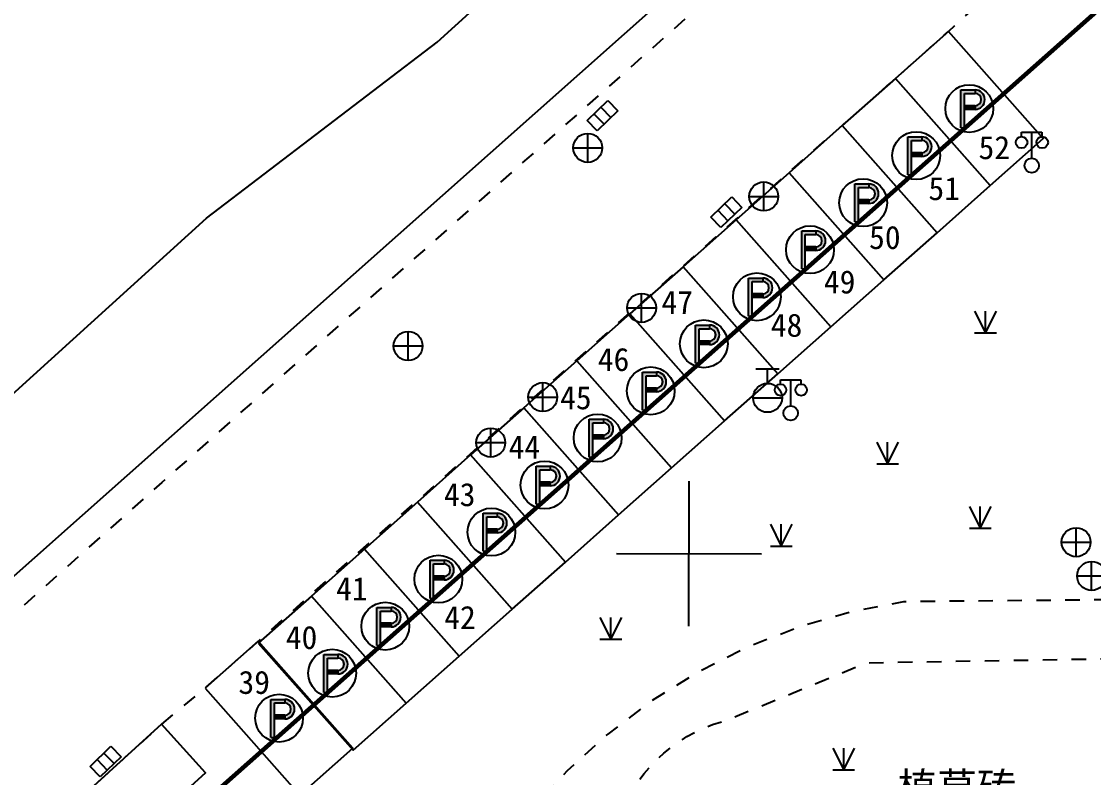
# Model space of a CAD drawing. Extents: x 99002 to 478558, y 2449839 to 2450453.
# Drawn here: x 478382.8 to 478419.84, y 2450205.92 to 2450232.02 of the extents above; entities that cross this region are included whole.
import ezdxf
from ezdxf.enums import TextEntityAlignment as Align

# ---------------------------------------------------------------- set-up
doc = ezdxf.new("R2010")
doc.units = 0
doc.header["$LTSCALE"] = 0.5
for name, pattern in [('DASHEDX2', [38.1, 25.4, -12.7]), ('X0', [4, 3, -1]), ('X11', [6, 5, -1]), ('X6', [2, 1, -1])]:
    doc.linetypes.add(name, pattern=pattern)
doc.layers.get('0').update_dxf_attribs({"linetype": 'CONTINUOUS'})
for name, color, linetype in [('DLDW', 11, 'CONTINUOUS'), ('DLSS', 4, 'CONTINUOUS'), ('DMTZ', 3, 'CONTINUOUS'), ('GCD', 1, 'CONTINUOUS'), ('GXYZ', 2, 'CONTINUOUS'), ('JMD', 6, 'CONTINUOUS'), ('TK', 7, 'CONTINUOUS'), ('ZBTZ', 3, 'CONTINUOUS'), ('地下室范围线', 170, 'CONTINUOUS'), ('建筑红线', 10, 'DASHEDX2')]:
    doc.layers.add(name, color=color, linetype=linetype)
doc.styles.add('HZ', font='STXIHEI.TTF', dxfattribs={"width": 0.8})
doc.styles.add('方正中等线简体', font='FZZDXJW.TTF')
doc.styles.add('等线体', font='simhei.ttf')
doc.linetypes.add('10421', pattern='A,2,[150,AAA.SHX,S=0.5,R=0,X=0,Y=0.5],1e-11', length=2)
doc.linetypes.add('1161', pattern='A,0,[149,AAA.SHX,S=0.15,R=0,X=0,Y=0],-1.6', length=1.6)
doc.linetypes.add('444', pattern='A,4.5,[145,AAA.SHX,S=1,R=0,X=0,Y=1],4.5,-0.5,[146,AAA.SHX,S=1,R=0,X=0,Y=0],-0.5', length=10)

# ---------------------------------------------------------------- blocks, each defined once
blk = doc.blocks.new('gc043')
for p, q in [((0, -1), (0, 1)), ((-1, 0), (1, 0))]:
    blk.add_line(p, q)
blk.add_circle((0, 0), 1)
blk = doc.blocks.new('gc133')
for p, q in [((-0.8, 2), (0.8, 2)), ((0, 1), (0, 2)), ((-1, 0), (1, 0))]:
    blk.add_line(p, q)
blk.add_circle((0, 0), 1)
blk = doc.blocks.new('gc041')
for p, q in [((-1, 0.5), (1, 0.5)), ((-1, -0.5), (-1, 0.5)), ((-0.33, 0.5), (-0.33, -0.5)), ((0.33, 0.5), (0.33, -0.5)), ((1, 0.5), (1, -0.5)), ((1, -0.5), (-1, -0.5))]:
    blk.add_line(p, q)
blk = doc.blocks.new('gc097')
for p, q in [((-0.7, 2.001), (-0.7, 2.301)), ((-0.7, 2.301), (0.7, 2.299)), ((0, 0.5), (0, 2.3)), ((0.7, 2.299), (0.7, 1.999))]:
    blk.add_line(p, q)
for centre, radius in [((-0.7, 1.601), 0.4), ((0.727, 1.6), 0.4), ((0, 0), 0.5)]:
    blk.add_circle(centre, radius)
blk = doc.blocks.new('GC200')
at = {"linetype": 'Continuous', "const_width": 0.2, "flags": 128}
blk.add_lwpolyline([(-0.1, 0, 1), (0.1, 0, 1)], format="xyb", close=True, dxfattribs=at)
blk = doc.blocks.new('gc297')
at = {"linetype": 'Continuous'}
for points in [[(-0.326, 1.046), (0.399, 1.046), (0.399, 1.296), (-0.451, 1.296), (-0.576, 1.296), (-0.576, 1.171), (-0.576, -1.329), (-0.326, -1.329)], [(0.399, -0.054), (-0.326, -0.054), (-0.326, 0.196), (0.399, 0.196)]]:
    blk.add_hatch(color=256, dxfattribs=at).paths.add_polyline_path(points)
h = blk.add_hatch(color=256, dxfattribs=at)
edge = h.paths.add_edge_path()
edge.add_line((0.399, 1.296), (0.399, 1.046))
edge.add_arc((0.399, 0.621), 0.425, -90, 90, ccw=False)
edge.add_line((0.399, 0.196), (0.399, -0.054))
edge.add_arc((0.399, 0.621), 0.675, 270, 450)
for p, q in [((-0.576, 1.171), (-0.576, 1.296)), ((-0.576, 1.296), (-0.451, 1.296)), ((-0.576, -1.329), (-0.576, 1.171)), ((-0.451, 1.296), (0.399, 1.296)), ((-0.326, 1.046), (0.399, 1.046)), ((-0.326, -1.329), (-0.326, 1.046)), ((0.399, 1.296), (0.399, 1.046)), ((0.399, 1.296), (0.399, 1.046)), ((0.399, 0.196), (-0.326, 0.196)), ((-0.326, -0.054), (-0.326, 0.196)), ((0.399, 0.196), (0.399, -0.054)), ((0.399, 0.196), (0.399, -0.054)), ((0.399, 0.196), (0.399, -0.054)), ((0.399, -0.054), (-0.326, -0.054)), ((-0.576, -1.329), (-0.326, -1.329))]:
    blk.add_line(p, q)
blk.add_circle((0, 0), 1.65)
for radius in [0.675, 0.425]:
    blk.add_arc((0.399, 0.621), radius, 270, 90)
blk = doc.blocks.new('gc124')
for p, q in [((-0.75, 1.5), (0, 0)), ((0, 0), (0, 1.5)), ((0, 0), (0.75, 1.5)), ((-0.75, 0), (0.75, 0))]:
    blk.add_line(p, q)

msp = doc.modelspace()

# ---------------------------------------------------------------- linework, layer by layer
at = {"layer": 'DLSS', "color": 4, "linetype": 'X6', "flags": 128}
for points in [[(478536.042, 2450347.388), (478507.281, 2450321.93), (478464.684, 2450284.289), (478445.12, 2450266.916), (478444.759, 2450266.631), (478444.593, 2450266.466), (478441.924, 2450264.255), (478434.081, 2450257.312), (478415.493, 2450240.801), (478404.864, 2450231.336), (478400.26, 2450227.278), (478387.646, 2450216.102), (478353.287, 2450185.539), (478338.001, 2450171.95), (478321.929, 2450157.63), (478302.43, 2450140.463), (478299.602, 2450137.922), (478275.525, 2450116.586), (478255.234, 2450098.58), (478253.87, 2450097.824)], [(478378.69, 2450199.781), (478383.221, 2450203.735), (478387.642, 2450207.758), (478389.147, 2450209.005), (478414.827, 2450231.672), (478421.118, 2450237.385), (478422.151, 2450238.115), (478445.996, 2450259.231), (478446.137, 2450259.511), (478447.261, 2450260.476), (478449.954, 2450262.086), (478452.506, 2450262.648), (478455.3, 2450262.229), (478457.336, 2450260.362), (478457.945, 2450259.097), (478457.751, 2450255.273), (478456.574, 2450253.063), (478455.587, 2450251.804), (478440.662, 2450238.712), (478444.584, 2450234.321), (478459.5, 2450247.404), (478459.577, 2450247.348), (478461.04, 2450248.705), (478463.31, 2450252.414), (478464.302, 2450256.192), (478464.354, 2450256.803), (478464.351, 2450257.416), (478464.293, 2450258.027), (478464.181, 2450258.629), (478464.016, 2450259.22), (478463.799, 2450259.793), (478463.532, 2450260.345), (478463.216, 2450260.871), (478460.671, 2450265.378), (478460.113, 2450267.447), (478460.05, 2450268.453), (478460.072, 2450269.461), (478460.181, 2450270.464), (478460.376, 2450271.453), (478460.654, 2450272.422), (478461.014, 2450273.364), (478461.355, 2450273.76), (478464.639, 2450276.705)], [(478428.982, 2450215.903), (478428.29, 2450215.941), (478427.597, 2450215.919), (478426.909, 2450215.837), (478426.23, 2450215.695), (478425.567, 2450215.495), (478424.923, 2450215.238), (478424.304, 2450214.927), (478423.714, 2450214.562), (478423.158, 2450214.148), (478422.64, 2450213.688), (478422.164, 2450213.184), (478421.734, 2450212.641), (478421.352, 2450212.062), (478413.268, 2450211.987), (478411.416, 2450211.622), (478409.604, 2450211.092), (478407.848, 2450210.4), (478406.161, 2450209.552), (478404.559, 2450208.555), (478403.053, 2450207.417), (478401.656, 2450206.147), (478400.379, 2450204.756), (478399.234, 2450203.256), (478398.229, 2450201.658), (478397.373, 2450199.976), (478395.34, 2450197.748), (478393.883, 2450196.928), (478385.023, 2450194.291), (478383.317, 2450193.779), (478381.662, 2450193.118), (478380.072, 2450192.315), (478378.559, 2450191.375), (478377.135, 2450190.305), (478375.81, 2450189.114), (478374.595, 2450187.812), (478373.499, 2450186.407), (478368.243, 2450175.027), (478364.654, 2450175.627), (478363.474, 2450175.144), (478347.96, 2450161.408), (478344.387, 2450158.305), (478344.395, 2450150.366), (478333.31, 2450150.306), (478333.285, 2450155.618), (478331.236, 2450157.56), (478335.439, 2450161.512), (478340.349, 2450165.648), (478377.668, 2450198.796), (478378.69, 2450199.781)]]:
    msp.add_lwpolyline(points, dxfattribs=at)
at = {"layer": 'DLSS', "color": 4, "linetype": '1161', "flags": 128}
for points, elevation in [([(478412.993, 2450230.047), (478416.265, 2450226.352), (478418.099, 2450227.977), (478414.827, 2450231.672)], 50.7), ([(478411.158, 2450228.423), (478414.431, 2450224.728), (478416.265, 2450226.352), (478412.993, 2450230.047)], 46.8), ([(478409.324, 2450226.799), (478412.597, 2450223.104), (478414.431, 2450224.728), (478411.158, 2450228.423)], 42.9), ([(478407.49, 2450225.174), (478410.763, 2450221.479), (478412.597, 2450223.104), (478409.324, 2450226.799)], 39), ([(478405.656, 2450223.55), (478408.928, 2450219.855), (478410.763, 2450221.479), (478407.49, 2450225.174)], 35.1), ([(478403.822, 2450221.926), (478407.094, 2450218.231), (478408.928, 2450219.855), (478405.656, 2450223.55)], 31.2), ([(478401.988, 2450220.301), (478405.26, 2450216.606), (478407.094, 2450218.231), (478403.822, 2450221.926)], 27.3), ([(478400.153, 2450218.677), (478403.426, 2450214.982), (478405.26, 2450216.606), (478401.988, 2450220.301)], 23.4), ([(478398.319, 2450217.053), (478401.592, 2450213.358), (478403.426, 2450214.982), (478400.153, 2450218.677)], 19.5), ([(478396.485, 2450215.428), (478399.757, 2450211.733), (478401.592, 2450213.358), (478398.319, 2450217.053)], 15.6), ([(478394.651, 2450213.804), (478397.923, 2450210.109), (478399.757, 2450211.733), (478396.485, 2450215.428)], 11.7), ([(478392.817, 2450212.18), (478396.089, 2450208.485), (478397.923, 2450210.109), (478394.651, 2450213.804)], 7.8), ([(478390.982, 2450210.555), (478394.255, 2450206.86), (478396.089, 2450208.485), (478392.817, 2450212.18)], 3.9), ([(478389.147, 2450209.005), (478392.42, 2450205.31), (478394.254, 2450206.934), (478390.982, 2450210.629)], 3.9)]:
    msp.add_lwpolyline(points, close=True, dxfattribs=dict(at, elevation=elevation))
at = {"layer": 'DLSS', "color": 4, "linetype": 'X6', "flags": 128}
msp.add_lwpolyline([(478418.466, 2450199.597), (478417.401, 2450199.303), (478416.315, 2450199.102), (478415.216, 2450198.995), (478414.112, 2450198.985), (478413.011, 2450199.07), (478411.921, 2450199.25), (478410.851, 2450199.523), (478409.809, 2450199.888), (478408.802, 2450200.342), (478407.838, 2450200.881), (478406.925, 2450201.502), (478406.068, 2450202.199), (478405.276, 2450202.968), (478405.087, 2450203.054), (478404.906, 2450203.156), (478404.735, 2450203.273), (478404.574, 2450203.404), (478404.425, 2450203.549), (478404.29, 2450203.706), (478404.168, 2450203.874), (478404.061, 2450204.051), (478403.97, 2450204.238), (478403.895, 2450204.431), (478403.837, 2450204.63), (478403.796, 2450204.834), (478403.773, 2450205.04), (478403.768, 2450205.247), (478404.021, 2450205.667), (478404.312, 2450206.062), (478404.637, 2450206.429), (478404.994, 2450206.765), (478405.38, 2450207.067), (478405.792, 2450207.333), (478406.226, 2450207.561), (478406.679, 2450207.748), (478407.147, 2450207.894), (478411.997, 2450209.881), (478422.508, 2450210.059), (478422.513, 2450200.839), (478419.357, 2450200.054)], close=True, dxfattribs=at)
at = {"layer": 'DLSS', "color": 4, "linetype": '1161', "flags": 128}
msp.add_lwpolyline([(478387.642, 2450207.758), (478383.221, 2450203.735), (478384.743, 2450202.063), (478389.164, 2450206.085)], close=True, dxfattribs=at)
at = {"layer": 'DMTZ', "color": 3, "linetype": '10421', "flags": 128}
msp.add_lwpolyline([(478251.714, 2450097.827), (478254.727, 2450103.89), (478263.034, 2450110.38), (478272.92, 2450119.134), (478283.003, 2450127.855), (478294.447, 2450137.572), (478304.204, 2450146.312), (478304.193, 2450146.373), (478312.286, 2450155.57), (478322.707, 2450164.386), (478333.307, 2450173.58), (478343.353, 2450183.746), (478353.522, 2450192.685), (478367.378, 2450204.657), (478379.227, 2450216.197), (478389.192, 2450225.23), (478397.168, 2450231.299), (478404.631, 2450238.091), (478415.621, 2450246.027), (478424.334, 2450257.411), (478430.968, 2450267.294), (478439.443, 2450273.64), (478455.907, 2450286.859), (478458.955, 2450291.238), (478464.268, 2450295.714), (478469.507, 2450296.762), (478471.47, 2450292.785)], dxfattribs=at)
at = {"layer": 'JMD', "color": 6, "linetype": '444', "flags": 128}
msp.add_lwpolyline([(478456.519, 2450278.646), (478444.367, 2450267.745), (478373.874, 2450205.189), (478298.459, 2450138.32), (478253.955, 2450098.857), (478253.825, 2450097.283), (478253.616, 2450084.294)], dxfattribs=at)
at = {"layer": 'TK', "color": 7, "linetype": 'Continuous'}
for p, q in [((478405.859, 2450211.145), (478405.866, 2450216.145)), ((478403.363, 2450213.648), (478408.363, 2450213.641))]:
    msp.add_line(p, q, dxfattribs=at)
at = {"layer": '地下室范围线', "color": 170, "linetype": 'X0', "const_width": 0.15, "flags": 128}
msp.add_lwpolyline([(478291.279, 2450048.457), (478273.843, 2450065.24), (478274.774, 2450066.207), (478274.781, 2450071.265), (478268.18, 2450071.274), (478268.186, 2450075.674), (478269.986, 2450075.671), (478269.99, 2450078.471), (478274.09, 2450078.466), (478274.092, 2450080.266), (478274.592, 2450080.265), (478274.598, 2450084.665), (478272.148, 2450084.669), (478272.148, 2450084.469), (478264.048, 2450084.479), (478264.057, 2450091.279), (478267.757, 2450091.275), (478267.766, 2450097.635), (478443.266, 2450253.013), (478450.724, 2450253.003), (478450.716, 2450247.103), (478496.667, 2450247.042), (478496.617, 2450209.048), (478455.116, 2450209.103), (478455.045, 2450155.217), (478360.692, 2450093.851), (478359.326, 2450095.945), (478321.283, 2450071.203), (478306.781, 2450071.223), (478306.772, 2450064.554)], close=True, dxfattribs=at)
at = {"layer": '建筑红线', "color": 10, "linetype": 'X11', "const_width": 0.15, "flags": 128}
msp.add_lwpolyline([(478536.026, 2450335.138), (478263.882, 2450094.198), (478263.445, 2450073.166), (478447.085, 2449896.545), (478535.522, 2449954.392)], dxfattribs=at)

# ---------------------------------------------------------------- block references
at = {"layer": 'DLDW', "color": 11, "linetype": 'Continuous', "xscale": 0.5, "yscale": 0.5}
for p in [(478417.702, 2450227.046, 4.127), (478409.375, 2450218.498, 4.114)]:
    msp.add_blockref('gc097', p, dxfattribs=at)
at = {"layer": 'DLSS', "color": 4, "linetype": '1161', "xscale": 0.5, "yscale": 0.5}
for p in [(478415.546, 2450229.012, 50.7), (478413.712, 2450227.388, 46.8), (478411.878, 2450225.763, 42.9), (478410.043, 2450224.139, 39), (478408.209, 2450222.515, 35.1), (478406.375, 2450220.89, 31.2), (478404.541, 2450219.266, 27.3), (478402.707, 2450217.642, 23.4), (478400.872, 2450216.017, 19.5), (478399.038, 2450214.393, 15.6), (478397.204, 2450212.769, 11.7), (478395.37, 2450211.144, 7.8), (478393.536, 2450209.52, 3.9), (478391.701, 2450207.969, 3.9)]:
    msp.add_blockref('gc297', p, dxfattribs=at)
at = {"layer": 'GCD', "color": 1, "linetype": 'Continuous'}
ref = msp.add_blockref('GC200', (478397.168, 2450231.299, 3.625), dxfattribs=dict(at, xscale=4.876000004212864e-06, yscale=4.876000004212864e-06, zscale=4.876000004212864e-06))
ref.add_attrib('height', '3.63', dxfattribs={"linetype": 'Continuous', "height": 0.00000975, "style": '方正中等线简体', "width": 0.8}).set_placement((478397.768, 2450230.799, 3.625), align=Align.MIDDLE_LEFT)
ref = msp.add_blockref('GC200', (478404.864, 2450231.336, 3.911), dxfattribs=dict(at, xscale=4.876000004212864e-06, yscale=4.876000004212864e-06, zscale=4.876000004212864e-06))
ref.add_attrib('height', '3.91', dxfattribs={"linetype": 'Continuous', "height": 0.00000975, "style": '方正中等线简体', "width": 0.8}).set_placement((478405.464, 2450230.836, 3.911), align=Align.MIDDLE_LEFT)
ref = msp.add_blockref('GC200', (478392.191, 2450230.17, 2.113), dxfattribs=dict(at, xscale=4.876000004212864e-06, yscale=4.876000004212864e-06, zscale=4.876000004212864e-06))
ref.add_attrib('height', '2.11', dxfattribs={"linetype": 'Continuous', "height": 0.00000975, "style": '方正中等线简体', "width": 0.8}).set_placement((478392.791, 2450229.67, 2.113), align=Align.MIDDLE_LEFT)
ref = msp.add_blockref('GC200', (478411.269, 2450228.528, 3.931), dxfattribs=dict(at, xscale=4.876000004212864e-06, yscale=4.876000004212864e-06, zscale=4.876000004212864e-06))
ref.add_attrib('height', '3.93', dxfattribs={"linetype": 'Continuous', "height": 0.00000975, "style": '方正中等线简体', "width": 0.8}).set_placement((478411.869, 2450228.028, 3.931), align=Align.MIDDLE_LEFT)
ref = msp.add_blockref('GC200', (478400.26, 2450227.278, 3.929), dxfattribs=dict(at, xscale=4.876000004212864e-06, yscale=4.876000004212864e-06, zscale=4.876000004212864e-06))
ref.add_attrib('height', '3.93', dxfattribs={"linetype": 'Continuous', "height": 0.00000975, "style": '方正中等线简体', "width": 0.8}).set_placement((478400.86, 2450226.778, 3.929), align=Align.MIDDLE_LEFT)
ref = msp.add_blockref('GC200', (478389.192, 2450225.23, 3.563), dxfattribs=dict(at, xscale=4.876000004212864e-06, yscale=4.876000004212864e-06, zscale=4.876000004212864e-06))
ref.add_attrib('height', '3.56', dxfattribs={"linetype": 'Continuous', "height": 0.00000975, "style": '方正中等线简体', "width": 0.8}).set_placement((478389.792, 2450224.73, 3.563), align=Align.MIDDLE_LEFT)
ref = msp.add_blockref('GC200', (478405.765, 2450223.689, 3.922), dxfattribs=dict(at, xscale=4.876000004212864e-06, yscale=4.876000004212864e-06, zscale=4.876000004212864e-06))
ref.add_attrib('height', '3.92', dxfattribs={"linetype": 'Continuous', "height": 0.00000975, "style": '方正中等线简体', "width": 0.8}).set_placement((478406.365, 2450223.189, 3.922), align=Align.MIDDLE_LEFT)
ref = msp.add_blockref('GC200', (478383.095, 2450222.014, 2.538), dxfattribs=dict(at, xscale=4.876000004212864e-06, yscale=4.876000004212864e-06, zscale=4.876000004212864e-06))
ref.add_attrib('height', '2.54', dxfattribs={"linetype": 'Continuous', "height": 0.00000975, "style": '方正中等线简体', "width": 0.8}).set_placement((478383.695, 2450221.514, 2.538), align=Align.MIDDLE_LEFT)
ref = msp.add_blockref('GC200', (478390.947, 2450218.287, 3.839), dxfattribs=dict(at, xscale=4.876000004212864e-06, yscale=4.876000004212864e-06, zscale=4.876000004212864e-06))
ref.add_attrib('height', '3.84', dxfattribs={"linetype": 'Continuous', "height": 0.00000975, "style": '方正中等线简体', "width": 0.8}).set_placement((478391.547, 2450217.787, 3.839), align=Align.MIDDLE_LEFT)
ref = msp.add_blockref('GC200', (478387.646, 2450216.102, 3.855), dxfattribs=dict(at, xscale=4.876000004212864e-06, yscale=4.876000004212864e-06, zscale=4.876000004212864e-06))
ref.add_attrib('height', '3.86', dxfattribs={"linetype": 'Continuous', "height": 0.00000975, "style": '方正中等线简体', "width": 0.8}).set_placement((478388.246, 2450215.602, 3.855), align=Align.MIDDLE_LEFT)
ref = msp.add_blockref('GC200', (478394.638, 2450213.792, 3.898), dxfattribs=dict(at, xscale=4.876000004212864e-06, yscale=4.876000004212864e-06, zscale=4.876000004212864e-06))
ref.add_attrib('height', '3.90', dxfattribs={"linetype": 'Continuous', "height": 0.00000975, "style": '方正中等线简体', "width": 0.8}).set_placement((478395.238, 2450213.292, 3.898), align=Align.MIDDLE_LEFT)
ref = msp.add_blockref('GC200', (478413.268, 2450211.987, 4.177), dxfattribs=dict(at, xscale=4.876000004212864e-06, yscale=4.876000004212864e-06, zscale=4.876000004212864e-06))
ref.add_attrib('height', '4.18', dxfattribs={"linetype": 'Continuous', "height": 0.00000975, "style": '方正中等线简体', "width": 0.8}).set_placement((478413.868, 2450211.487, 4.177), align=Align.MIDDLE_LEFT)
ref = msp.add_blockref('GC200', (478403.824, 2450208.026, 4.161), dxfattribs=dict(at, xscale=4.876000004212864e-06, yscale=4.876000004212864e-06, zscale=4.876000004212864e-06))
ref.add_attrib('height', '4.16', dxfattribs={"linetype": 'Continuous', "height": 0.00000975, "style": '方正中等线简体', "width": 0.8}).set_placement((478404.424, 2450207.526, 4.161), align=Align.MIDDLE_LEFT)
ref = msp.add_blockref('GC200', (478387.68, 2450207.682, 3.968), dxfattribs=dict(at, xscale=4.876000004212864e-06, yscale=4.876000004212864e-06, zscale=4.876000004212864e-06))
ref.add_attrib('height', '3.97', dxfattribs={"linetype": 'Continuous', "height": 0.00000975, "style": '方正中等线简体', "width": 0.8}).set_placement((478388.28, 2450207.182, 3.968), align=Align.MIDDLE_LEFT)
at = {"layer": 'GXYZ', "color": 2, "linetype": 'Continuous', "xscale": 0.5000000000470783, "yscale": 0.4999999999419811, "rotation": 43.99999999916611}
for p in [(478402.873, 2450228.769, 3.902), (478407.152, 2450225.434, 3.926), (478385.707, 2450206.47, 3.891)]:
    msp.add_blockref('gc041', p, dxfattribs=at)
at = {"layer": 'GXYZ', "color": 2, "linetype": 'Continuous', "xscale": 0.5, "yscale": 0.5}
for name, p in [('gc043', (478402.365, 2450227.655, 3.916)), ('gc043', (478408.445, 2450225.978, 3.95)), ('gc043', (478404.227, 2450222.132, 3.855)), ('gc043', (478396.159, 2450220.816, 3.91)), ('gc133', (478408.577, 2450219.026, 4.047)), ('gc043', (478400.811, 2450219.054, 3.821)), ('gc043', (478399.013, 2450217.48, 3.85)), ('gc043', (478419.237, 2450214.042, 4.305)), ('gc043', (478419.771, 2450212.878, 4.208))]:
    msp.add_blockref(name, p, dxfattribs=at)
at = {"layer": 'ZBTZ', "color": 3, "linetype": 'Continuous', "xscale": 0.5, "yscale": 0.5}
for p in [(478416.106, 2450221.272), (478412.726, 2450216.743), (478415.927, 2450214.522), (478409.049, 2450213.911), (478403.162, 2450210.692), (478411.208, 2450206.18)]:
    msp.add_blockref('gc124', p, dxfattribs=at)

# ---------------------------------------------------------------- texts
at = {"layer": 'DLSS', "color": 4, "linetype": '1161', "style": 'HZ'}
for s, p in [('52', (478415.866, 2450227.266)), ('51', (478414.134, 2450225.852)), ('50', (478412.084, 2450224.164)), ('49', (478410.523, 2450222.629)), ('47', (478404.912, 2450221.922)), ('48', (478408.689, 2450221.135)), ('46', (478402.713, 2450219.952)), ('45', (478401.41, 2450218.631)), ('44', (478399.63, 2450216.928)), ('43', (478397.397, 2450215.287)), ('41', (478393.671, 2450212.037)), ('42', (478397.407, 2450211.045)), ('40', (478391.933, 2450210.354)), ('39', (478390.298, 2450208.805))]:
    msp.add_text(s, height=0.8, dxfattribs=at).set_placement(p)
at = {"layer": 'DMTZ', "color": 3, "linetype": 'Continuous', "style": '等线体'}
msp.add_text('植草砖', height=1, dxfattribs=at).set_placement((478413.079, 2450205.088))

doc.saveas('drawing.dxf')
